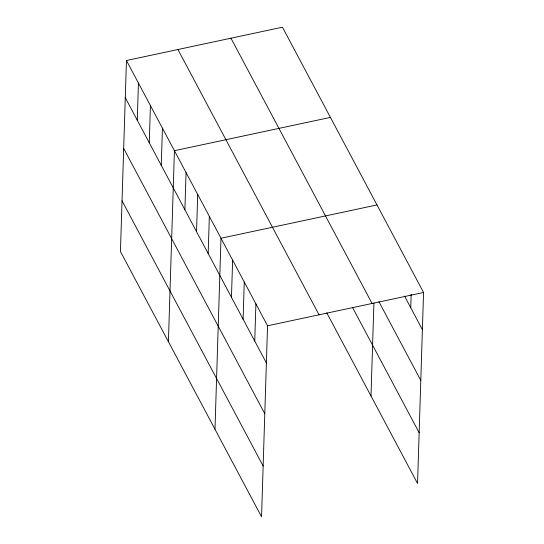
<?xml version="1.0" encoding="UTF-8"?>
<svg xmlns="http://www.w3.org/2000/svg" width="544" height="544" viewBox="0 0 544 544"><rect width="100%" height="100%" fill="white"/><g stroke="black" fill="none" stroke-linecap="round" stroke-linejoin="round"><path stroke-width="0.82" d="M126.446 60.513L120.442 251.518L261.548 516.8L267.553 325.788L126.446 60.513L282.452 27.2L423.558 292.482L417.554 483.487L326.754 312.786M137.272 120.224L138.434 83.062M149.267 142.773L150.43 105.611M161.255 165.322L162.425 128.153M168.416 341.714L174.42 150.702L330.426 117.395M184.892 209.76L186.062 172.591M196.534 231.642L197.703 194.473M208.175 253.531L209.345 216.362M214.982 429.257L220.986 238.245L376.992 204.938M231.458 297.303L232.628 260.134M243.1 319.185L244.27 282.016M254.742 341.068L255.911 303.906M370.994 395.95L373.912 302.994M410.747 307.761L411.176 294.243M267.553 325.788L423.558 292.482M404.539 296.086L422.389 329.644M378.889 301.628L420.798 380.412M230.969 38.196L372.076 303.47M352.41 307.244L419.152 432.718M177.929 49.518L319.036 314.799M125.276 97.675L266.383 362.957M123.678 148.444L264.785 413.726M122.033 200.756L263.146 466.031"/></g></svg>
